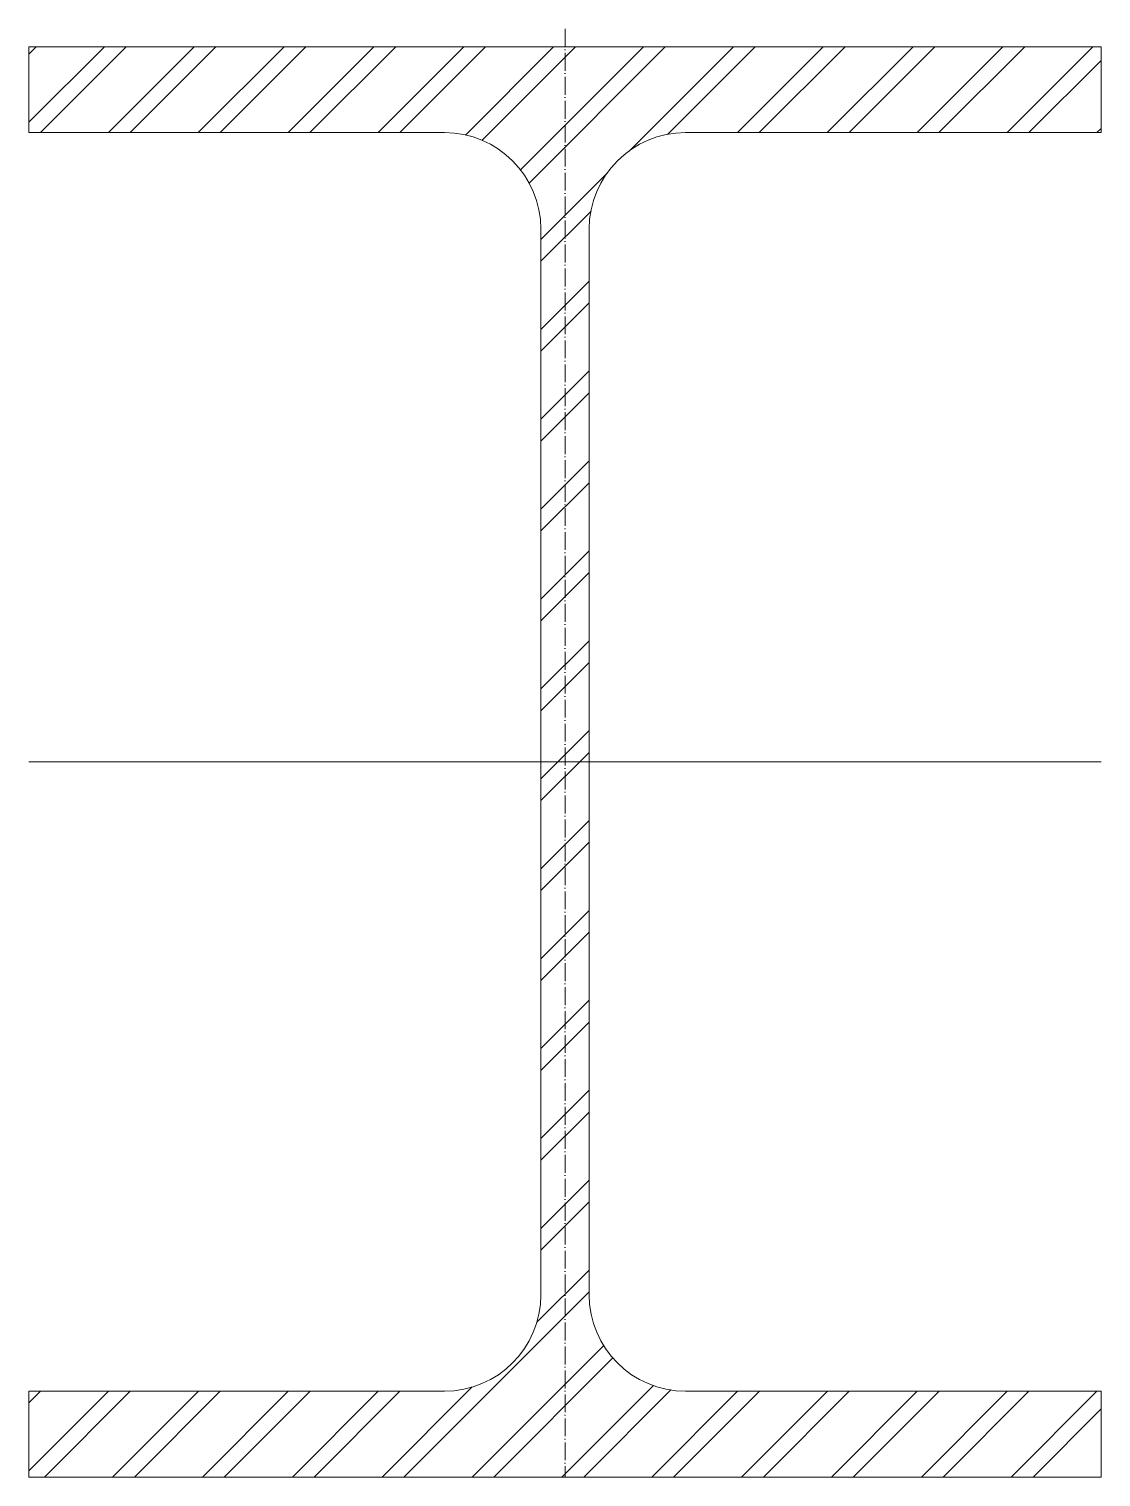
# Model space of a CAD drawing. Header units: metres. Extents: x -150 to 150, y -200 to 205.
import ezdxf

# ---------------------------------------------------------------- set-up
doc = ezdxf.new("R2010")
doc.units = ezdxf.units.M
doc.linetypes.add('MV_hartlijn_staal', pattern=[6.6, 5, -0.8, 0, -0.8])
doc.layers.add('A-DETL-GENF', color=92, linetype='Continuous', lineweight=18)

# ---------------------------------------------------------------- blocks, each defined once
blk = doc.blocks.new('28 Staalprofielen- IPE_HEA_HEB 2d - HEB400-3530644-00_0 Basismaterialen')
at = {"layer": 'A-DETL-GENF', "lineweight": 13}
h = blk.add_hatch(dxfattribs=at)
h.set_pattern_fill('FP_249', color=256, style=0, pattern_type=2)
h.set_pattern_definition([(45, (1240.222, 487.898), (-12.57236, 12.57236), []), (45, (1240.222, 506.948), (-12.57236, 12.57236), [])])
h.paths.add_polyline_path([(-23.51, -200), (150, -200), (150, -176), (33.75, -176), (30.2, -175.76), (26.76, -175.08), (23.42, -173.94), (20.25, -172.38), (17.32, -170.42), (14.66, -168.09), (12.33, -165.43), (10.37, -162.5), (8.81, -159.33), (7.67, -155.99), (6.99, -152.55), (6.75, -149), (6.75, 149), (6.99, 152.55), (7.67, 155.99), (8.81, 159.33), (10.37, 162.5), (12.33, 165.43), (14.66, 168.09), (17.32, 170.42), (20.25, 172.38), (23.42, 173.94), (26.76, 175.08), (30.2, 175.76), (33.75, 176), (150, 176), (150, 200), (-150, 200), (-150, 176), (-33.75, 176), (-30.2, 175.76), (-26.76, 175.08), (-23.42, 173.94), (-20.25, 172.38), (-17.32, 170.42), (-14.66, 168.09), (-12.33, 165.43), (-10.37, 162.5), (-8.81, 159.33), (-7.67, 155.99), (-6.99, 152.55), (-6.75, 149), (-6.75, -149), (-6.99, -152.55), (-7.67, -155.99), (-8.81, -159.33), (-10.37, -162.5), (-12.33, -165.43), (-14.66, -168.09), (-17.32, -170.42), (-20.25, -172.38), (-23.51, -173.97), (-26.76, -175.08), (-30.2, -175.76), (-33.75, -176), (-150, -176), (-150, -200)])
at = {"layer": 'A-DETL-GENF', "linetype": 'MV_hartlijn_staal', "lineweight": 13}
blk.add_line((0, 205), (0, -200), dxfattribs=at)
at = {"layer": 'A-DETL-GENF'}
for p, q in [((150, 200), (-150, 200)), ((-150, 200), (-150, 176)), ((150, 200), (-150, 200)), ((-150, 200), (-150, 176)), ((150, 176), (150, 200)), ((150, 200), (150, 176)), ((-150, 176), (-33.75, 176)), ((-150, 176), (-33.75, 176)), ((33.75, 176), (150, 176)), ((150, 176), (33.75, 176)), ((-6.75, 149), (-6.75, -149)), ((-6.75, 149), (-6.75, -149)), ((6.75, -149), (6.75, 149)), ((6.75, 149), (6.75, -149)), ((-150, 0), (150, 0)), ((-33.75, -176), (-150, -176)), ((-150, -176), (-150, -200)), ((-150, -200), (-150, -176)), ((-150, -176), (-33.75, -176)), ((150, -176), (33.75, -176)), ((150, -176), (33.75, -176)), ((150, -200), (150, -176)), ((150, -200), (150, -176)), ((-150, -200), (150, -200)), ((150, -200), (-150, -200))]:
    blk.add_line(p, q, dxfattribs=at)
for centre, start, end in [((-33.75, 149), 0, 90), ((-33.75, 149), 360, 90), ((33.75, 149), 90, 180), ((33.75, 149), 90, 180), ((-33.75, -149), 270, 0), ((-33.75, -149), 270, 0), ((33.75, -149), 180, 270), ((33.75, -149), 180, 270)]:
    blk.add_arc(centre, 27, start, end, dxfattribs=at)

msp = doc.modelspace()

# ---------------------------------------------------------------- block references
msp.add_blockref('28 Staalprofielen- IPE_HEA_HEB 2d - HEB400-3530644-00_0 Basismaterialen', (0, 0))

doc.saveas('drawing.dxf')
